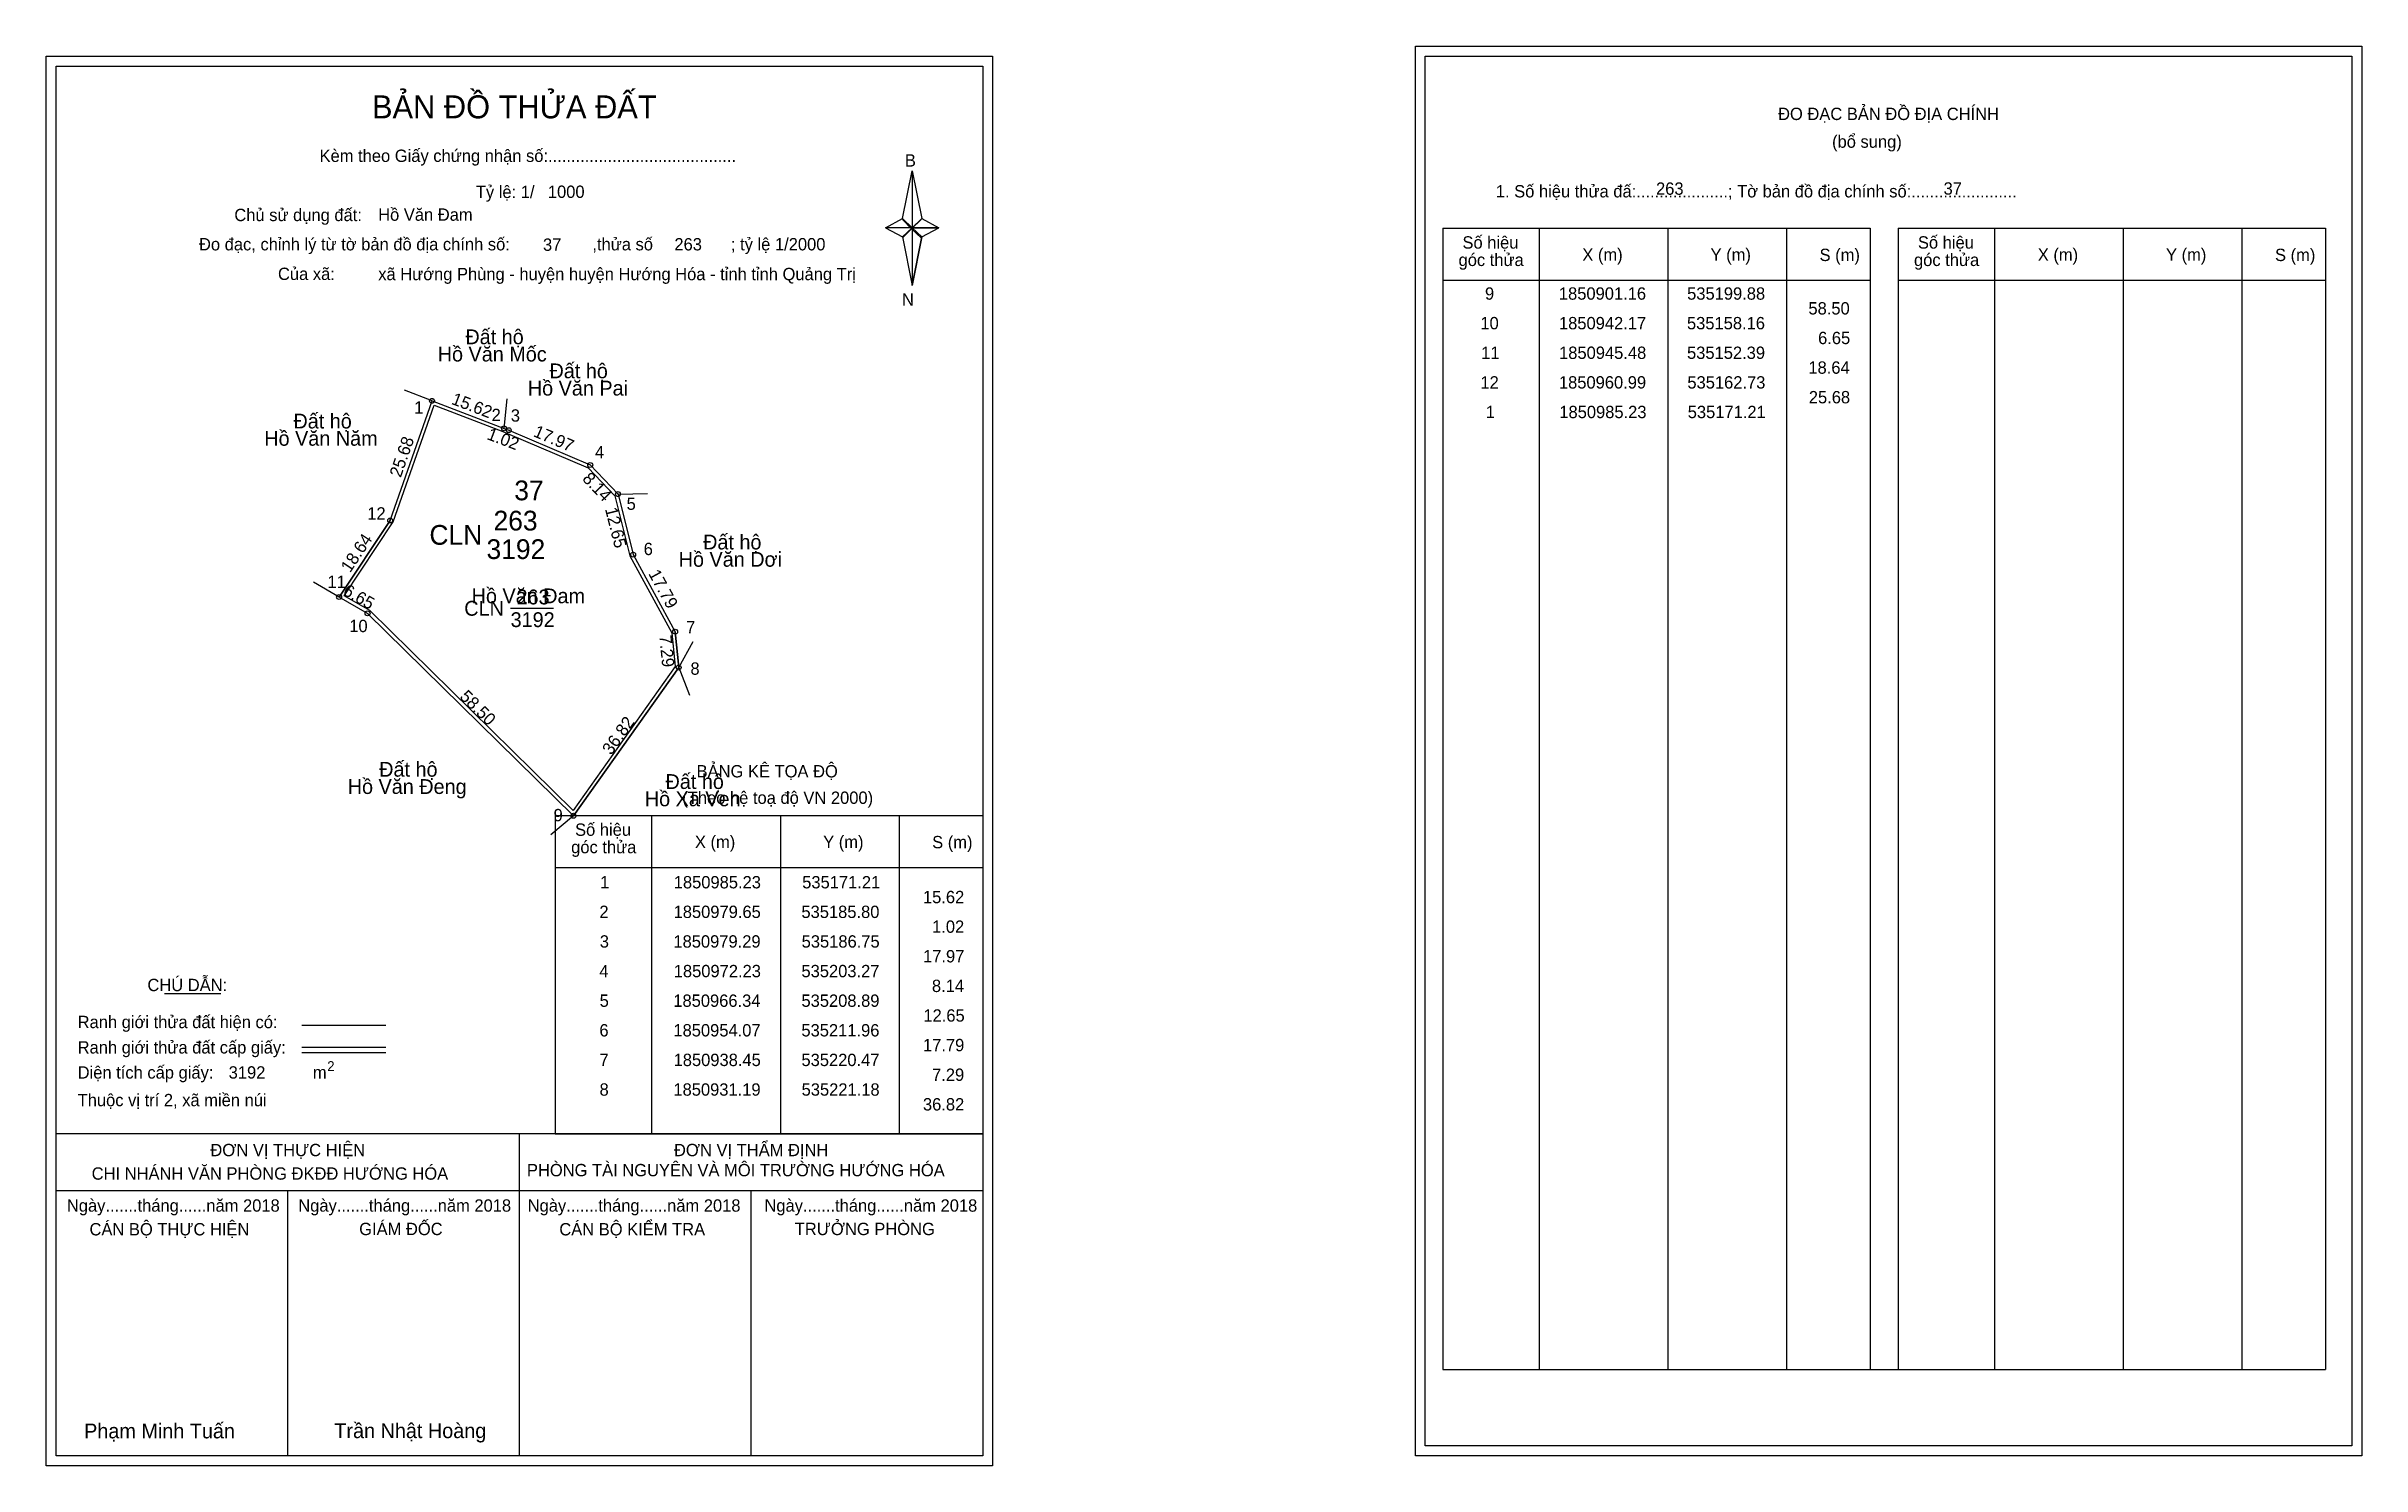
# Model space of a CAD drawing. Extents: x 535093 to 535562, y 1850769 to 1851057.
import ezdxf

# ---------------------------------------------------------------- set-up
doc = ezdxf.new("R2010")
doc.units = 0
for name, color, linetype in [('Level 1', 7, 'Continuous'), ('Level 10', 7, 'Continuous'), ('Level 11', 7, 'Continuous'), ('Level 13', 7, 'Continuous'), ('Level 2', 7, 'Continuous'), ('Level 27', 7, 'Continuous'), ('Level 3', 7, 'Continuous'), ('Level 36', 7, 'Continuous'), ('Level 4', 7, 'Continuous'), ('Level 49', 7, 'Continuous'), ('Level 5', 7, 'Continuous'), ('Level 53', 7, 'Continuous'), ('Level 55', 7, 'Continuous'), ('Level 6', 7, 'Continuous'), ('Level 63', 7, 'Continuous'), ('Level 7', 7, 'Continuous'), ('Level 9', 7, 'Continuous')]:
    doc.layers.add(name, color=color, linetype=linetype)

msp = doc.modelspace()

# ---------------------------------------------------------------- linework, layer by layer
at = {"layer": 'Level 1'}
for p, q in [((535095.08, 1851053.06), (535095.08, 1851053.06)), ((535372.4, 1851055.06), (535372.4, 1851055.06)), ((535266.5, 1851022.18), (535268.47, 1851031.82)), ((535268.47, 1851031.82), (535268.47, 1851020.29)), ((535268.47, 1851031.82), (535270.44, 1851022.18)), ((535263.06, 1851020.29), (535266.5, 1851022.18)), ((535266.5, 1851022.18), (535268.47, 1851020.29)), ((535268.32, 1851020.07), (535266.5, 1851021.96)), ((535268.47, 1851020.29), (535266.5, 1851018.45)), ((535268.32, 1851020.07), (535266.5, 1851018.23)), ((535266.5, 1851018.23), (535268.32, 1851020.07)), ((535266.5, 1851018.45), (535268.47, 1851008.59)), ((535270.29, 1851021.96), (535268.32, 1851020.07)), ((535268.32, 1851020.07), (535270.29, 1851021.96)), ((535270.29, 1851018.23), (535268.32, 1851020.07)), ((535270.44, 1851022.18), (535268.47, 1851020.29)), ((535268.47, 1851020.29), (535268.47, 1851008.59)), ((535268.47, 1851020.29), (535273.88, 1851020.29)), ((535268.47, 1851020.29), (535270.44, 1851018.45)), ((535270.44, 1851018.45), (535268.47, 1851008.59)), ((535270.44, 1851018.45), (535273.88, 1851020.29)), ((535375.94, 1851020.2), (535462.54, 1851020.2)), ((535395.53, 1850788.94), (535395.53, 1851020.2)), ((535421.6, 1850788.94), (535421.6, 1851020.2)), ((535445.57, 1851020.2), (535445.57, 1850788.94)), ((535462.54, 1851020.2), (535462.54, 1850788.94)), ((535468.19, 1851020.2), (535554.8, 1851020.2)), ((535487.78, 1850788.94), (535487.78, 1851020.2)), ((535513.86, 1850788.94), (535513.86, 1851020.2)), ((535537.83, 1851020.2), (535537.83, 1850788.94)), ((535554.8, 1851020.2), (535554.8, 1850788.94)), ((535375.94, 1851009.68), (535462.54, 1851009.68)), ((535468.19, 1851009.68), (535554.8, 1851009.68)), ((535196.18, 1850901.23), (535282.78, 1850901.23)), ((535215.77, 1850836.71), (535215.77, 1850901.23)), ((535241.84, 1850836.71), (535241.84, 1850901.23)), ((535265.81, 1850901.23), (535265.81, 1850836.71)), ((535196.18, 1850890.7), (535282.78, 1850890.7)), ((535117, 1850865.12), (535128.4, 1850865.12)), ((535144.86, 1850858.72), (535161.88, 1850858.72)), ((535144.86, 1850854.27), (535161.88, 1850854.27)), ((535144.86, 1850853.18), (535161.88, 1850853.18)), ((535201.91, 1850836.71), (535095.08, 1850836.71)), ((535282.78, 1850836.71), (535177.94, 1850836.71)), ((535188.93, 1850771.48), (535188.93, 1850836.71)), ((535196.18, 1850836.7), (535282.78, 1850836.7)), ((535282.78, 1850825.16), (535095.08, 1850825.16)), ((535142, 1850771.48), (535142, 1850825.16)), ((535235.85, 1850771.48), (535235.85, 1850825.16)), ((535375.94, 1850788.94), (535554.8, 1850788.94)), ((535282.78, 1850771.48), (535282.78, 1850771.48)), ((535560.1, 1850773.48), (535560.1, 1850773.48))]:
    msp.add_line(p, q, dxfattribs=at)
for points in [[(535266.5, 1851022.18), (535268.47, 1851031.82), (535268.47, 1851020.29)], [(535263.06, 1851020.29), (535266.5, 1851018.45), (535268.47, 1851020.29)], [(535268.47, 1851020.29), (535270.44, 1851022.18), (535273.88, 1851020.29)], [(535268.47, 1851020.29), (535268.47, 1851008.59), (535270.44, 1851018.45)]]:
    msp.add_lwpolyline(points, close=True, dxfattribs=at)
at = {"layer": 'Level 10'}
for p, q in [((535162.73, 1850960.99), (535152.39, 1850945.48)), ((535158.16, 1850942.17), (535199.88, 1850901.16)), ((535221.18, 1850931.19), (535220.47, 1850938.45)), ((535199.88, 1850901.16), (535221.18, 1850931.19))]:
    msp.add_line(p, q, dxfattribs=at)
for points in [[(535221.18, 1850931.19), (535199.88, 1850901.16), (535158.16, 1850942.17), (535152.39, 1850945.48), (535162.73, 1850960.99), (535171.21, 1850985.23), (535185.8, 1850979.65), (535186.75, 1850979.29), (535203.27, 1850972.23), (535208.89, 1850966.34), (535211.96, 1850954.07), (535220.47, 1850938.45)], [(535220.46, 1850931.38), (535199.78, 1850902.24), (535158.59, 1850942.73), (535153.39, 1850945.71), (535163.36, 1850960.68), (535171.63, 1850984.32), (535185.55, 1850979), (535186.49, 1850978.64), (535202.86, 1850971.64), (535208.26, 1850965.99), (535211.3, 1850953.81), (535219.79, 1850938.24)]]:
    msp.add_lwpolyline(points, close=True, dxfattribs=at)
at = {"layer": 'Level 11'}
for centre in [(535171.21, 1850985.23), (535185.8, 1850979.65), (535186.75, 1850979.29), (535203.27, 1850972.23), (535208.89, 1850966.34), (535162.73, 1850960.99), (535211.96, 1850954.07), (535152.39, 1850945.48), (535158.16, 1850942.17), (535220.47, 1850938.45), (535221.18, 1850931.19), (535221.18, 1850931.19), (535199.88, 1850901.16)]:
    msp.add_circle(centre, 0.5, dxfattribs=at)
at = {"layer": 'Level 27'}
for p, q in [((535171.21, 1850985.23), (535165.61, 1850987.37)), ((535185.8, 1850979.65), (535186.41, 1850985.62)), ((535208.89, 1850966.34), (535214.89, 1850966.45)), ((535152.39, 1850945.48), (535147.19, 1850948.47)), ((535221.18, 1850931.19), (535224.09, 1850936.44)), ((535221.18, 1850931.19), (535223.36, 1850925.6)), ((535199.88, 1850901.16), (535195.27, 1850897.32))]:
    msp.add_line(p, q, dxfattribs=at)
at = {"layer": 'Level 3'}
for p, q in [((535375.94, 1851020.2), (535375.94, 1850788.94)), ((535468.19, 1851020.2), (535468.19, 1850788.94)), ((535196.18, 1850901.23), (535196.18, 1850836.71))]:
    msp.add_line(p, q, dxfattribs=at)
at = {"layer": 'Level 63'}
for points in [[(535370.41, 1851057.06), (535562.11, 1851057.06), (535562.11, 1850771.48), (535370.41, 1850771.48)], [(535093.08, 1851055.06), (535284.78, 1851055.06), (535284.78, 1850769.48), (535093.08, 1850769.48)], [(535095.08, 1851053.06), (535282.78, 1851053.06), (535282.78, 1850771.48), (535095.08, 1850771.48)], [(535372.41, 1851055.06), (535560.11, 1851055.06), (535560.11, 1850773.48), (535372.41, 1850773.48)]]:
    msp.add_lwpolyline(points, close=True, dxfattribs=at)
at = {"layer": 'Level 9'}
msp.add_line((535187.13, 1850943.19), (535195.82, 1850943.19), dxfattribs=at)

# ---------------------------------------------------------------- texts
at = {"layer": 'Level 1'}
for s, height, p in [('BẢN ĐỒ THỬA ĐẤT', 4.6657, (535159.05, 1851042.46)), ('ĐO ĐẠC BẢN ĐỒ ĐỊA CHÍNH', 2.5, (535443.88, 1851042.12)), ('(bổ sung)', 2.5, (535454.82, 1851036.5)), ('Kèm theo Giấy chứng nhận số:.........................................', 2.5, (535148.43, 1851033.63)), ('B', 2.5, (535267.01, 1851032.69)), ('1. Số hiệu thửa đấ:....................; Tờ bản đồ địa chính số:.......................', 2.5, (535386.71, 1851026.44)), ('Chủ sử dụng đất:', 2.5, (535131.17, 1851021.64)), ('Đo đạc, chỉnh lý từ tờ bản đồ địa chính số:                  ,thửa số                 ; tỷ lệ 1/2000', 2.5, (535124.01, 1851015.71)), ('Số hiệu', 2.5, (535379.95, 1851016.07)), ('Số hiệu', 2.5, (535472.21, 1851016.07)), ('góc thửa', 2.5, (535379.16, 1851012.54)), ('X (m)', 2.5, (535404.23, 1851013.6)), ('Y (m)', 2.5, (535430.21, 1851013.6)), ('S (m)', 2.5, (535452.29, 1851013.55)), ('góc thửa', 2.5, (535471.42, 1851012.54)), ('X (m)', 2.5, (535496.49, 1851013.6)), ('Y (m)', 2.5, (535522.47, 1851013.6)), ('S (m)', 2.5, (535544.55, 1851013.55)), ('Của xã:', 2.5, (535140.01, 1851009.71)), ('N', 2.5, (535266.41, 1851004.52)), ('BẢNG KÊ TỌA ĐỘ', 2.5, (535224.81, 1850908.93)), ('(Theo hệ toạ độ VN 2000)', 2.5, (535221.91, 1850903.57)), ('góc thửa', 2.5, (535199.4, 1850893.57)), ('Số hiệu', 2.5, (535200.19, 1850897.1)), ('X (m)', 2.5, (535224.47, 1850894.62)), ('Y (m)', 2.5, (535250.45, 1850894.62)), ('S (m)', 2.5, (535272.53, 1850894.57)), ('CHÚ DẪN:', 2.5, (535113.56, 1850865.63)), ('Ranh giới thửa đất hiện có:', 2.5, (535099.43, 1850858.13)), ('Ranh giới thửa đất cấp giấy:', 2.5, (535099.43, 1850852.99)), ('Diện tích cấp giấy:', 2.5, (535099.43, 1850847.91)), ('m', 2.5, (535147.08, 1850847.93)), ('2', 2, (535149.98, 1850849.44)), ('Thuộc vị trí 2, xã miền núi', 2.5, (535099.43, 1850842.31)), ('ĐƠN VỊ THỰC HIỆN', 2.5, (535126.31, 1850832.19)), ('ĐƠN VỊ THẨM ĐỊNH', 2.5, (535220.22, 1850832.19)), ('CHI NHÁNH VĂN PHÒNG ĐKĐĐ HƯỚNG HÓA', 2.5, (535102.27, 1850827.43)), ('PHÒNG TÀI NGUYÊN VÀ MÔI TRƯỜNG HƯỚNG HÓA', 2.5, (535190.44, 1850828.12)), ('Ngày.......tháng......năm 2018', 2.5, (535097.25, 1850820.95)), ('Ngày.......tháng......năm 2018', 2.5, (535144.12, 1850820.95)), ('Ngày.......tháng......năm 2018', 2.5, (535190.59, 1850820.95)), ('Ngày.......tháng......năm 2018', 2.5, (535238.55, 1850820.95)), ('CÁN BỘ THỰC HIỆN', 2.5, (535101.83, 1850816.14)), ('GIÁM ĐỐC', 2.5, (535156.46, 1850816.2)), ('CÁN BỘ KIỂM TRA', 2.5, (535197, 1850816.14)), ('TRƯỞNG PHÒNG', 2.5, (535244.69, 1850816.2)), ('Phạm Minh Tuấn', 3, (535100.74, 1850775.02)), ('Trần Nhật Hoàng', 3, (535151.43, 1850775.07))]:
    msp.add_text(s, height=height, dxfattribs=at).set_placement(p)
at = {"layer": 'Level 11'}
msp.add_text('Tỷ lệ: 1/', height=2.5, dxfattribs=at).set_placement((535180.09, 1851026.32))
at = {"layer": 'Level 13'}
for s, p in [('CLN', (535177.74, 1850941.69)), ('263', (535188.33, 1850943.99)), ('3192', (535187.13, 1850939.39))]:
    msp.add_text(s, height=3, dxfattribs=at).set_placement(p)
at = {"layer": 'Level 2'}
msp.add_text('Hồ Văn Đam', height=3, dxfattribs=at).set_placement((535179.24, 1850944.21))
at = {"layer": 'Level 3'}
msp.add_text('CLN ', height=4, dxfattribs=at).set_placement((535170.69, 1850956.07))
at = {"layer": 'Level 36'}
for s, p in [('Đất hộ', (535177.97, 1850996.7)), ('Hồ Văn Mốc', (535172.37, 1850993.2)), ('Đất hộ', (535195.01, 1850989.8)), ('Hồ Văn Pai', (535190.62, 1850986.3)), ('Đất hộ', (535143.14, 1850979.63)), ('Hồ Văn Năm', (535137.23, 1850976.13)), ('Đất hộ', (535226.13, 1850955.12)), ('Hồ Văn Dơi', (535221.18, 1850951.62)), ('Đất hộ', (535160.51, 1850909.08)), ('Hồ Văn Đeng', (535154.14, 1850905.58)), ('Hồ Xa Ven', (535214.32, 1850903.09)), ('Đất hộ', (535218.51, 1850906.59))]:
    msp.add_text(s, height=3, dxfattribs=at).set_placement(p)
at = {"layer": 'Level 4'}
msp.add_text('263', height=4, dxfattribs=at).set_placement((535183.67, 1850958.96))
at = {"layer": 'Level 49'}
for s, rotation, p in [('15.62', 339.0705, (535174.98, 1850984.64)), ('25.68', 70.7184, (535164.88, 1850969.55)), ('1.02', 339.2459, (535182.16, 1850977.5)), ('17.97', 336.86, (535191.58, 1850978.1)), ('8.14', 313.6562, (535201.51, 1850969.3)), ('12.65', 284.0472, (535206.24, 1850963.32)), ('18.64', 56.3099, (535154.62, 1850950.27)), ('6.65', 330.159, (535152.98, 1850946.07)), ('17.79', 298.5822, (535214.97, 1850950.22)), ('7.29', 275.5855, (535217.23, 1850937.64)), ('58.50', 315.4917, (535176.66, 1850925.1)), ('36.82', 54.6523, (535207.52, 1850913.31))]:
    msp.add_text(s, height=2.5, rotation=rotation, dxfattribs=at).set_placement(p)
at = {"layer": 'Level 5'}
msp.add_text('3192', height=4, dxfattribs=at).set_placement((535182.25, 1850953.18))
at = {"layer": 'Level 53'}
for s, p in [('9', (535384.51, 1851005.72)), ('1850901.16', (535399.48, 1851005.72)), ('535199.88', (535425.46, 1851005.72)), ('58.50', (535450.03, 1851002.72)), ('10', (535383.58, 1850999.72)), ('1850942.17', (535399.5, 1850999.72)), ('535158.16', (535425.43, 1850999.72)), ('6.65', (535451.99, 1850996.72)), ('11', (535383.74, 1850993.72)), ('1850945.48', (535399.52, 1850993.72)), ('535152.39', (535425.44, 1850993.72)), ('12', (535383.59, 1850987.72)), ('1850960.99', (535399.49, 1850987.72)), ('535162.73', (535425.51, 1850987.72)), ('18.64', (535450.02, 1850990.72)), ('25.68', (535450.11, 1850984.72)), ('1', (535384.66, 1850981.72)), ('1850985.23', (535399.57, 1850981.72)), ('535171.21', (535425.58, 1850981.72)), ('1', (535205.27, 1850886.45)), ('1850985.23', (535220.18, 1850886.45)), ('535171.21', (535246.2, 1850886.45)), ('2', (535205.12, 1850880.45)), ('1850979.65', (535220.15, 1850880.45)), ('535185.80', (535246.04, 1850880.45)), ('15.62', (535270.66, 1850883.45)), ('1.02', (535272.51, 1850877.45)), ('3', (535205.2, 1850874.45)), ('1850979.29', (535220.11, 1850874.45)), ('535186.75', (535246.09, 1850874.45)), ('17.97', (535270.68, 1850871.45)), ('4', (535205.11, 1850868.45)), ('1850972.23', (535220.18, 1850868.45)), ('535203.27', (535246.05, 1850868.45)), ('8.14', (535272.48, 1850865.45)), ('5', (535205.17, 1850862.45)), ('1850966.34', (535220.09, 1850862.45)), ('535208.89', (535246.05, 1850862.45)), ('6', (535205.12, 1850856.45)), ('1850954.07', (535220.11, 1850856.45)), ('535211.96', (535246.04, 1850856.45)), ('12.65', (535270.75, 1850859.45)), ('17.79', (535270.67, 1850853.45)), ('7', (535205.13, 1850850.45)), ('1850938.45', (535220.15, 1850850.45)), ('535220.47', (535246.05, 1850850.45)), ('7.29', (535272.51, 1850847.45)), ('8', (535205.15, 1850844.45)), ('1850931.19', (535220.11, 1850844.45)), ('535221.18', (535246.08, 1850844.45)), ('36.82', (535270.66, 1850841.45))]:
    msp.add_text(s, height=2.5, dxfattribs=at).set_placement(p)
at = {"layer": 'Level 55'}
for s, height, p in [('304', 0.11, (535171.09, 1850985.12)), ('1', 0.4, (535171.1, 1850985.23)), ('11', 0.11, (535171.14, 1850985.12)), ('2', 0.4, (535185.66, 1850979.65)), ('304', 0.11, (535185.68, 1850979.54)), ('0', 0.11, (535185.76, 1850979.54)), ('0', 0.11, (535185.76, 1850979.54)), ('3', 0.4, (535186.63, 1850979.29)), ('0', 0.11, (535186.71, 1850979.18)), ('0', 0.11, (535186.71, 1850979.18)), ('4', 0.4, (535203.13, 1850972.23)), ('0', 0.11, (535203.23, 1850972.12)), ('0', 0.11, (535203.23, 1850972.12)), ('5', 0.4, (535208.76, 1850966.34)), ('264', 0.11, (535208.77, 1850966.23)), ('264', 0.11, (535208.77, 1850966.23)), ('0', 0.11, (535208.85, 1850966.23)), ('0', 0.11, (535208.85, 1850966.23)), ('12', 0.4, (535162.45, 1850960.99)), ('11', 0.11, (535162.66, 1850960.88)), ('6', 0.4, (535211.82, 1850954.07)), ('264', 0.11, (535211.84, 1850953.96)), ('264', 0.11, (535211.84, 1850953.96)), ('11', 0.4, (535152.13, 1850945.48)), ('21', 0.11, (535152.32, 1850945.37)), ('11', 0.11, (535152.32, 1850945.37)), ('10', 0.4, (535157.88, 1850942.17)), ('21', 0.11, (535158.09, 1850942.06)), ('7', 0.4, (535220.34, 1850938.45)), ('264', 0.11, (535220.35, 1850938.34)), ('264', 0.11, (535220.35, 1850938.34)), ('8', 0.4, (535221.05, 1850931.19)), ('264', 0.11, (535221.06, 1850931.08)), ('266', 0.11, (535221.06, 1850931.08)), ('264', 0.11, (535221.06, 1850931.08)), ('9', 0.4, (535199.74, 1850901.16)), ('266', 0.11, (535199.76, 1850901.05)), ('21', 0.11, (535199.81, 1850901.05))]:
    msp.add_text(s, height=height, dxfattribs=at).set_placement(p)
at = {"layer": 'Level 6'}
for s, p in [('1000', (535194.68, 1851026.34)), ('263', (535419.16, 1851026.98)), ('37', (535477.41, 1851027)), ('Hồ Văn Đam', (535160.3, 1851021.71)), ('37', (535193.69, 1851015.62)), ('263', (535220.31, 1851015.7)), ('xã Hướng Phùng - huyện huyện Hướng Hóa - tỉnh tỉnh Quảng Trị', (535160.32, 1851009.67)), ('3192', (535130.02, 1850847.91))]:
    msp.add_text(s, height=2.5, dxfattribs=at).set_placement(p)
at = {"layer": 'Level 7'}
msp.add_text('37', height=4, dxfattribs=at).set_placement((535187.88, 1850965.08))
at = {"layer": 'Level 9'}
for s, p in [('1', (535167.61, 1850982.63)), ('2', (535183.28, 1850981.12)), ('3', (535187.18, 1850981.01)), ('4', (535204.23, 1850973.61)), ('12', (535158.1, 1850961.17)), ('5', (535210.63, 1850963.14)), ('6', (535214.09, 1850953.98)), ('11', (535150.04, 1850947.34)), ('10', (535154.45, 1850938.37)), ('7', (535222.69, 1850938.14)), ('8', (535223.56, 1850929.73)), ('9', (535195.84, 1850900.04))]:
    msp.add_text(s, height=2.5, dxfattribs=at).set_placement(p)

doc.saveas('drawing.dxf')
